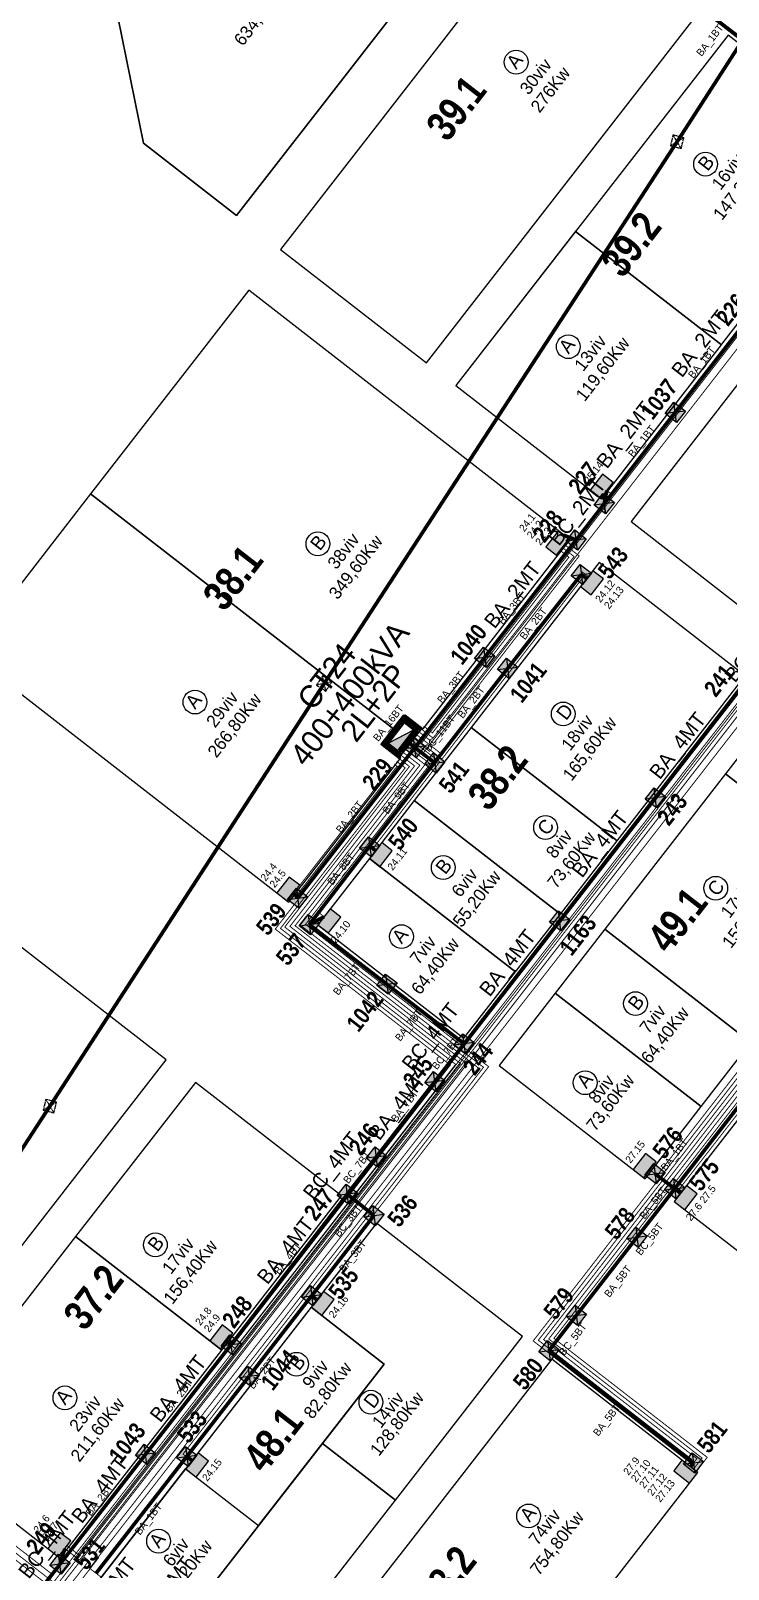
# Model space of a CAD drawing. Header units: metres. Extents: x 750363 to 753809, y 4417932 to 4421953.
# Drawn here: x 752476.3 to 752664.9, y 4419454.3 to 4419870.3 of the extents above; entities that cross this region are included whole.
import ezdxf
from ezdxf.enums import TextEntityAlignment as Align

# ---------------------------------------------------------------- set-up
doc = ezdxf.new("R2010")
doc.units = ezdxf.units.M
for name, pattern in [('RAYITAS', [0.375, 0.25, -0.125]), ('TRAZO_Y_PUNTO', [25.4, 12.7, -6.35, 0, -6.35]), ('TRAZOS2', [9.525, 6.35, -3.175]), ('VALS2', [1.25, 0.625, -0.125, 0.125, -0.125, 0.125, -0.125])]:
    doc.linetypes.add(name, pattern=pattern)
for name, color, linetype in [('----AMARILLO', 2, 'Continuous'), ('----CIANO', 150, 'Continuous'), ('--norte h4', 7, 'TRAZOS2'), ('0-LAMT_EXISTENTE', 20, 'VALS2'), ('0-MANZANAS', 10, 'Continuous'), ('0-REPARCELACION', 5, 'Continuous'), ('1-ANILLO-MT', 40, 'Continuous'), ('1-CONEXIÓN S.T.', 7, 'Continuous'), ('1-CT', 2, 'TRAZOS2'), ('1-CT-TXT', 3, 'TRAZOS2'), ('1-DESVIO-LINEA EXISTENTE', 210, 'Continuous'), ('1-LINEAS-MT', 7, 'Continuous'), ('2-ARQUETAS-CRUCE', 10, 'Continuous'), ('2-ARQUETAS-PASO', 170, 'Continuous'), ('2-ARQUETAS-TRAFO', 7, 'Continuous'), ('2-CARGAS-BT', 7, 'Continuous'), ('2-HORNACINAS', 7, 'Continuous'), ('2-HORNACINAS-TXT-SIMPLE', 2, 'Continuous'), ('2-LINEAS-BT', 10, 'Continuous'), ('2-TEXTO ZANJA-BT', 7, 'Continuous'), ('2-TEXTO ZANJA-MT', 7, 'Continuous'), ('2-TEXTO-ARQUETA-MT', 7, 'Continuous'), ('2-ZANJAS-BT', 170, 'Continuous'), ('2-ZANJAS-MT', 10, 'Continuous'), ('2-ZANJAS-MT-BT', 82, 'Continuous')]:
    doc.layers.add(name, color=color, linetype=linetype)
doc.styles.add('Century', font='GOTHIC.TTF')
doc.styles.add('Century_1_1000', font='GOTHIC.TTF', dxfattribs={"height": 2})
doc.styles.add('Century_1_2000', font='GOTHIC.TTF', dxfattribs={"height": 4})
doc.styles.add('Century_1_2500', font='GOTHIC.TTF', dxfattribs={"height": 6})
doc.styles.add('Urbanismo_1_1000', font='swisscb.ttf', dxfattribs={"height": 3})
doc.styles.add('Urbanismo_1_2500', font='swisscb.ttf', dxfattribs={"height": 8})

# ---------------------------------------------------------------- blocks, each defined once
blk = doc.blocks.new('ct')
at = {"linetype": 'Continuous'}
h = blk.add_hatch(dxfattribs=at)
h.set_pattern_fill('ANSI31', color=253, scale=0.1, angle=-142.1201, style=0)
h.set_pattern_definition([(45, (0, -5e-10), (-0.2245064, 0.2245064), [])])
h.paths.add_polyline_path([(-1183.13, 162.26), (-1193.03, 162.26), (-1193.03, 156.06), (-1183.13, 156.06)])
h.paths.add_polyline_path([(-1184.63, 160.76), (-1184.63, 157.56), (-1191.53, 157.56), (-1191.53, 160.76)], flags=16)
blk.add_hatch(color=80, dxfattribs=at).paths.add_polyline_path([(-1191.53, 160.76), (-1191.53, 157.56), (-1184.63, 157.56)])
at = {"color": 80, "linetype": 'Continuous'}
blk.add_line((-1184.63, 157.56), (-1191.53, 160.76), dxfattribs=at)
at = {"color": 5, "linetype": 'Continuous'}
blk.add_lwpolyline([(-1193.03, 156.06), (-1183.13, 156.06), (-1183.13, 162.26), (-1193.03, 162.26)], close=True, dxfattribs=at)
at = {"color": 6, "linetype": 'Continuous'}
blk.add_lwpolyline([(-1191.53, 157.56), (-1184.63, 157.56), (-1184.63, 160.76), (-1191.53, 160.76)], close=True, dxfattribs=at)
blk = doc.blocks.new('PM')
at = {"color": 192}
for p, q in [((1.5, 1.5), (-1.5, -1.5)), ((-1.5, 1.5), (1.5, -1.5))]:
    blk.add_line(p, q, dxfattribs=at)
blk.add_lwpolyline([(-1.5, -1.5), (1.5, -1.5), (1.5, 1.5), (-1.5, 1.5)], close=True, dxfattribs=at)
blk = doc.blocks.new('HORNACINA')
at = {"layer": '--norte h4'}
blk.add_hatch(color=141, dxfattribs=at).paths.add_polyline_path([(-3.63, 2.72), (-3.63, -2.72), (0, -2.72), (0, 2.72)])
at = {"layer": '--norte h4', "color": 5}
blk.add_lwpolyline([(-3.63, 2.72), (-3.63, -2.72), (0, -2.72), (0, 2.72)], close=True, dxfattribs=at)
blk = doc.blocks.new('Arqueta 001')
h = blk.add_hatch(color=255)
h.dxf.hatch_style = 1
h.paths.add_polyline_path([(-1.95, 1.95), (0, 0), (1.95, 1.95)])
h.paths.add_polyline_path([(0, 0), (-1.95, -1.95), (1.95, -1.95)])
h = blk.add_hatch(color=256)
h.dxf.hatch_style = 1
h.paths.add_polyline_path([(0, 0), (-1.95, 1.95), (-1.95, -1.95)])
h.paths.add_polyline_path([(1.95, -1.95), (1.95, 1.95), (0, 0)])
h = blk.add_hatch(color=256)
h.dxf.hatch_style = 1
h.paths.add_polyline_path([(1.95, 1.95), (-1.95, 1.95), (0, 0)])
h.paths.add_polyline_path([(0, 0), (-1.95, -1.95), (1.95, -1.95)])
for p, q in [((-1.95, 1.95), (1.95, 1.95)), ((-1.95, -1.95), (-1.95, 1.95)), ((-1.95, 1.95), (1.95, -1.95)), ((1.95, 1.95), (-1.95, -1.95)), ((1.95, 1.95), (1.95, -1.95)), ((1.95, -1.95), (-1.95, -1.95))]:
    blk.add_line(p, q)

msp = doc.modelspace()

# ---------------------------------------------------------------- linework, layer by layer
at = {"layer": '----AMARILLO', "const_width": 0.25, "elevation": 1.34}
msp.add_lwpolyline([(752229, 4420415.2), (752233.3, 4420411.86), (752223.54, 4420399.31), (752317.5, 4420326.25), (752315.63, 4420323.84), (752554.53, 4420138.08), (752559.33, 4420144.26), (752711.75, 4420025.74), (752709.71, 4420023.11), (752850.24, 4419913.84), (752786.39, 4419831.72), (752784.73, 4419833.01), (752493.39, 4419458.34), (752494.63, 4419457.38), (752402.21, 4419338.53), (752312.18, 4419408.54), (752318.14, 4419416.21)], dxfattribs=at)
at = {"layer": '----CIANO', "const_width": 0.25, "elevation": 1.34}
for points in [[(751863.85, 4419769.47), (751858.79, 4419762.96), (751873.11, 4419751.83), (751960.59, 4419864.32), (751958.67, 4419865.82), (752150.67, 4420112.73), (752148.93, 4420114.09), (752228.42, 4420216.32), (752226.41, 4420217.89), (752307.99, 4420322.82), (752555.56, 4420130.32), (752560.26, 4420136.37), (752702.81, 4420025.53), (752700.55, 4420022.62), (752843.37, 4419911.56), (752786.18, 4419838), (752784.97, 4419838.94), (752487.92, 4419456.93), (752489.23, 4419455.9), (752402.1, 4419343.85), (752316.15, 4419410.68), (752319.58, 4419415.09)], [(752318.83, 4419415.67), (752314.2, 4419409.71), (752402.3, 4419341.2), (752492.01, 4419456.57), (752490.61, 4419457.66), (752784.91, 4419836.15), (752786.39, 4419835), (752846.87, 4419912.78), (752704.19, 4420023.72), (752726.45, 4420052.34), (752722.76, 4420055.21), (752836.13, 4420201.01), (752845.71, 4420193.57), (752842.33, 4420189.22)]]:
    msp.add_lwpolyline(points, dxfattribs=at)
at = {"layer": '0-LAMT_EXISTENTE', "color": 31, "linetype": 'TRAZO_Y_PUNTO', "ltscale": 0.5, "const_width": 1, "elevation": 1.34}
msp.add_lwpolyline([(753045.11, 4420419.53), (752998.2, 4420375.82), (752921.51, 4420256.68), (752823.67, 4420106.48), (752736.8, 4419973.28), (752651.04, 4419840.28), (752555.64, 4419693.8), (752481.48, 4419579.51), (752395.87, 4419447.82), (752322.72, 4419335.53), (752235.88, 4419201.16), (752155.11, 4419077.06), (752066.85, 4418911.37), (751999.41, 4418785), (751920.18, 4418635.76), (751935.75, 4418556.49)], dxfattribs=at)
at = {"layer": '0-REPARCELACION'}
for points in [[(752600.68, 4419918.94), (752511.46, 4419988.23), (752483.86, 4419952.69), (752506.77, 4419839.93), (752531.96, 4419820.36), (752599.5, 4419907.32), (752594.6, 4419911.12)], [(752656.91, 4419875.26), (752617.42, 4419905.93), (752543.81, 4419811.16), (752583.3, 4419780.49)], [(752664.81, 4419869.13), (752623.54, 4419815.99), (752663.02, 4419785.32), (752663.17, 4419785.51), (752704.29, 4419838.46)], [(752623.54, 4419815.99), (752591.2, 4419774.36), (752630.68, 4419743.69), (752663.02, 4419785.32)], [(752535.22, 4419800.11), (752492.48, 4419745.07), (752574.46, 4419681.4), (752577.49, 4419685.31), (752582.39, 4419681.51), (752618.29, 4419727.73), (752622.1, 4419732.63), (752614.28, 4419738.7)], [(752682.35, 4419793.9), (752638.58, 4419737.55), (752678.07, 4419706.88), (752721.83, 4419763.23)], [(752492.48, 4419745.07), (752459.16, 4419702.17), (752546.03, 4419634.7), (752576.32, 4419673.69), (752571.42, 4419677.49), (752574.46, 4419681.4)], [(752629.99, 4419726.5), (752595.34, 4419681.87), (752634.82, 4419651.2), (752669.48, 4419695.82)], [(752678.96, 4419688.46), (752664.15, 4419669.4), (752703.64, 4419638.73), (752718.45, 4419657.79)], [(752595.34, 4419681.87), (752579.99, 4419662.11), (752619.47, 4419631.44), (752634.82, 4419651.2)], [(752664.15, 4419669.4), (752631.5, 4419627.36), (752670.99, 4419596.69), (752703.64, 4419638.73)], [(752579.99, 4419662.11), (752567.84, 4419646.47), (752607.33, 4419615.8), (752619.47, 4419631.44)], [(752567.84, 4419646.47), (752553.93, 4419628.57), (752593.42, 4419597.89), (752607.33, 4419615.8)], [(752631.5, 4419627.36), (752618.08, 4419610.08), (752657.57, 4419579.41), (752670.99, 4419596.69)], [(752472.47, 4419623.46), (752396.41, 4419525.53), (752436.85, 4419494.12), (752512.91, 4419592.05)], [(752618.08, 4419610.08), (752602.9, 4419590.53), (752642.38, 4419559.86), (752657.57, 4419579.41)], [(752520.81, 4419585.92), (752488.42, 4419544.22), (752527.91, 4419513.55), (752560.3, 4419555.25)], [(752689.77, 4419523.06), (752710.63, 4419549.92), (752671.15, 4419580.59), (752650.28, 4419553.73)], [(752569.77, 4419547.89), (752493.71, 4419449.96), (752513.45, 4419434.62), (752555.17, 4419488.32), (752574.91, 4419472.99), (752609.26, 4419517.22)], [(752569.77, 4419547.89), (752552.08, 4419525.11), (752571.82, 4419509.77), (752555.17, 4419488.32), (752574.91, 4419472.99), (752609.26, 4419517.22)], [(752488.42, 4419544.22), (752444.74, 4419487.99), (752484.23, 4419457.32), (752527.91, 4419513.55)], [(752552.08, 4419525.11), (752518.16, 4419481.44), (752537.91, 4419466.1), (752571.82, 4419509.77)], [(752617.16, 4419511.08), (752578.32, 4419461.08), (752573.47, 4419454.84), (752544.9, 4419418.05), (752541.1, 4419413.15), (752541.1, 4419413.15), (752556.93, 4419400.85), (752560.73, 4419405.75), (752568.55, 4419399.68), (752564.75, 4419394.78), (752580.58, 4419382.48), (752656.65, 4419480.41)], [(752555.17, 4419488.32), (752513.45, 4419434.62), (752533.2, 4419419.29), (752574.91, 4419472.99)], [(752493.71, 4419449.96), (752518.16, 4419481.44), (752537.91, 4419466.1), (752513.45, 4419434.62)]]:
    msp.add_lwpolyline(points, close=True, dxfattribs=at)
for points in [[(752531.96, 4419820.36), (752506.77, 4419839.93), (752497.37, 4419886.12), (752549.07, 4419894.39), (752580.38, 4419934.71), (752600.68, 4419918.94), (752594.6, 4419911.12), (752599.5, 4419907.32), (752531.96, 4419820.36)], [(752622.64, 4419575.2), (752642.38, 4419559.86)]]:
    msp.add_lwpolyline(points, dxfattribs=at)
at = {"layer": '0-REPARCELACION', "lineweight": 0}
for points in [[(752623.68, 4419816.18), (752591.2, 4419774.36)], [(752630.68, 4419743.69), (752663.17, 4419785.51)], [(752591.2, 4419774.36), (752630.68, 4419743.69)]]:
    msp.add_lwpolyline(points, dxfattribs=at)
at = {"layer": '0-REPARCELACION', "color": 6}
for centre in [(752607.52, 4419861.8), (752658.74, 4419834.23), (752621.63, 4419784.86), (752553.93, 4419731.56), (752520.7, 4419688.77), (752620.26, 4419685.54), (752615.48, 4419654.85), (752587.82, 4419644.03), (752661.47, 4419638.42), (752576.52, 4419625.33), (752639.81, 4419607.22), (752626.17, 4419585.84), (752509.98, 4419542), (752548.14, 4419509.71), (752485.54, 4419500.62), (752568.26, 4419499.44), (752610.89, 4419468.68), (752510.86, 4419461.87)]:
    msp.add_circle(centre, 3.22, dxfattribs=at)
at = {"layer": '1-ANILLO-MT'}
msp.add_lwpolyline([(752391.27, 4419511.36, 0.25, 0.25, 0), (752396.21, 4419517.72, 0.25, 0.25, 0), (752482.45, 4419450.74, 0.25, 0.25, 0), (752842.74, 4419914.09, 0.25, 0.25, 0), (752704.5, 4420021.46, 0.25, 0.25, 0), (752316.32, 4420322.96, 0.25, 0.25, 0), (752150.7, 4420109.85, 0.25, 0.25, 0), (752140.42, 4420117.85, 0.25, 0.25, 0), (752143.84, 4420122.24, 0, 0, 0)], format="xyseb", dxfattribs=at)
at = {"layer": '1-ANILLO-MT', "const_width": 0.25}
msp.add_lwpolyline([(752392.45, 4419510.44), (752396.48, 4419515.62), (752482.44, 4419448.85), (752790.56, 4419845.09), (752796.68, 4419840.34)], dxfattribs=at)
at = {"layer": '1-CONEXIÓN S.T.', "color": 212, "const_width": 0.25}
msp.add_lwpolyline([(752390.08, 4419512.28), (752395.95, 4419519.83), (752482.32, 4419452.74), (752838.95, 4419911.34), (752310.12, 4420322.08), (751868.74, 4419754.44), (751859.69, 4419761.48), (751854.9, 4419765.19), (751775.18, 4419827.18), (751693.33, 4419721.92), (751686.41, 4419727.3), (751684.44, 4419724.77), (751672.99, 4419726.42), (751660.1, 4419724.9), (751656.41, 4419726.97), (751648.96, 4419713.91), (751618.1, 4419731.52), (751600.29, 4419740.92), (751577.68, 4419751.79), (751552.07, 4419762.75)], dxfattribs=at)
at = {"layer": '1-DESVIO-LINEA EXISTENTE'}
msp.add_lwpolyline([(752396.01, 4419507.68, 0.25, 0.25, 0), (752397.23, 4419509.26, 0.25, 0.25, 0), (752480.47, 4419444.61, 0.25, 0.25, 0), (752487.58, 4419453.76, 0.25, 0.25, 0), (752487.58, 4419453.76, 0.25, 0.25, 0), (752564.8, 4419553.01, 0.25, 0.25, 0), (752787.63, 4419839.58, 0.25, 0.25, 0), (752787.55, 4419839.64, 0.25, 0.25, 0), (752843.5, 4419911.6, 0.25, 0.25, 0), (752702.22, 4420021.33, 0.25, 0.25, 0), (752727.8, 4420054.23, 0.25, 0.25, 0), (752722.37, 4420058.45, 0.25, 0.25, 0), (752836.74, 4420205.7, 0.25, 0.25, 0), (752849.38, 4420195.87, 0.25, 0.25, 0), (752843.5, 4420188.31, 0, 0, 0)], format="xyseb", dxfattribs=at)
at = {"layer": '1-LINEAS-MT', "color": 140, "const_width": 0.25}
for points in [[(752601.35, 4419910.1), (752606.55, 4419906.07), (752613.52, 4419915.04), (752708.82, 4419841.02), (752581.97, 4419677.7), (752580.09, 4419679.16)], [(752876.22, 4419709.28), (752877, 4419710.29), (752760.69, 4419800.73), (752710.4, 4419839.79), (752582.32, 4419674.89), (752578.86, 4419677.58)]]:
    msp.add_lwpolyline(points, dxfattribs=at)
at = {"layer": '2-LINEAS-BT', "const_width": 0.25}
for points in [[(752701.96, 4419839.89), (752702.72, 4419840.86), (752615.51, 4419908.6), (752608.42, 4419899.47), (752598.87, 4419906.88)], [(752688.76, 4419701.08), (752684.03, 4419704.75), (752768.05, 4419812.93), (752764.1, 4419815.99), (752753.06, 4419801.78), (752706.23, 4419838.16), (752633.64, 4419744.75), (752632.06, 4419745.98)], [(752581.31, 4419680.67), (752585.24, 4419677.62), (752624.58, 4419728.27), (752620.63, 4419731.34)], [(752620.02, 4419730.55), (752623.18, 4419728.1), (752585.06, 4419679.02), (752581.92, 4419681.46)], [(752582.54, 4419682.25), (752584.89, 4419680.43), (752621.78, 4419727.92), (752619.41, 4419729.76)], [(752626.42, 4419721.9), (752625.63, 4419722.52), (752587.46, 4419673.36), (752580.08, 4419679.09)], [(752580.7, 4419679.88), (752587.29, 4419674.76), (752625.46, 4419723.92), (752627.04, 4419722.69)], [(752553.75, 4419527.26), (752552.17, 4419528.48), (752600.09, 4419590.18), (752550.58, 4419628.64), (752584.28, 4419672.03), (752578.24, 4419676.72)], [(752555.6, 4419630.71), (752554.02, 4419631.94), (752585.44, 4419672.4), (752578.86, 4419677.51)], [(752569.53, 4419648.47), (752568.74, 4419649.09), (752586.85, 4419672.57), (752579.47, 4419678.3)], [(752485.53, 4419459.84), (752489.48, 4419456.77), (752593.92, 4419591.18), (752546.37, 4419628.11), (752580.07, 4419671.5), (752576.4, 4419674.35)], [(752575.79, 4419673.56), (752578.67, 4419671.33), (752544.97, 4419627.93), (752592.52, 4419591), (752489.3, 4419458.17), (752486.14, 4419460.63)], [(752577.02, 4419675.14), (752581.48, 4419671.68), (752547.77, 4419628.28), (752597.29, 4419589.83), (752492.22, 4419454.56), (752495.38, 4419452.1)], [(752577.63, 4419675.93), (752582.88, 4419671.86), (752549.17, 4419628.46), (752598.69, 4419590), (752517.46, 4419485.43), (752519.83, 4419483.59)], [(752529.13, 4419515.85), (752531.5, 4419514.01), (752591.14, 4419590.8), (752543.8, 4419627.57), (752577.51, 4419670.96), (752575.18, 4419672.78)], [(752529.74, 4419516.64), (752531.32, 4419515.42), (752589.74, 4419590.63), (752542.4, 4419627.39), (752576.11, 4419670.79), (752574.56, 4419671.99)], [(752547.22, 4419636.89), (752548.01, 4419636.28), (752575.32, 4419671.4), (752574.56, 4419671.99)], [(752547.84, 4419637.68), (752547.84, 4419637.68), (752573.91, 4419671.22)], [(752652.96, 4419483.04), (752653.57, 4419483.83), (752612.13, 4419516.02), (752690.86, 4419617.38)], [(752653.75, 4419482.43), (752654.97, 4419484.01), (752613.53, 4419516.2), (752691.65, 4419616.76)], [(752654.54, 4419481.82), (752656.38, 4419484.19), (752614.94, 4419516.37), (752692.43, 4419616.15)], [(752655.33, 4419481.2), (752657.78, 4419484.36), (752616.34, 4419516.55), (752693.22, 4419615.54)], [(752656.12, 4419480.59), (752659.18, 4419484.54), (752617.74, 4419516.73), (752694.01, 4419614.92)], [(752643.7, 4419562.28), (752645.63, 4419560.78), (752690.07, 4419617.99)], [(752651.77, 4419555.65), (752650.2, 4419556.88), (752694.8, 4419614.31)], [(752652.39, 4419556.44), (752651.6, 4419557.05), (752695.59, 4419613.7)]]:
    msp.add_lwpolyline(points, dxfattribs=at)
at = {"layer": '2-ZANJAS-BT', "const_width": 1}
for points in [[(752631.32, 4419742.4), (752632.06, 4419745.98)], [(752599.03, 4419700.88), (752623.74, 4419732.59)], [(752623.74, 4419732.59), (752620.33, 4419733.9)], [(752599.04, 4419700.82), (752580.14, 4419676.46)], [(752585.58, 4419672.58), (752605.23, 4419697.87)], [(752580.14, 4419676.46), (752578.83, 4419677.54)], [(752650.39, 4419557.19), (752678.82, 4419593.89)], [(752650.39, 4419557.19), (752645.07, 4419561.22)], [(752650.39, 4419557.2), (752652.01, 4419555.95)], [(752623.79, 4419522.93), (752640.19, 4419544.05)], [(752535.39, 4419506.57), (752552.23, 4419528.24)], [(752655.37, 4419483), (752616.38, 4419513.4)], [(752655.47, 4419483.04), (752654.64, 4419481.97)], [(752484.18, 4419455.65), (752485.49, 4419459.79)]]:
    msp.add_lwpolyline(points, dxfattribs=at)
at = {"layer": '2-ZANJAS-BT', "const_width": 1, "elevation": 0}
for points in [[(752605.23, 4419697.87), (752625.14, 4419723.27)], [(752625.14, 4419723.27), (752626.61, 4419722.13)], [(752580.14, 4419676.46), (752548.46, 4419635.75)], [(752567.92, 4419649.83), (752585.58, 4419672.58)], [(752551.61, 4419628.6), (752567.92, 4419649.83)], [(752567.92, 4419649.83), (752569.53, 4419648.58)], [(752548.46, 4419635.75), (752547.4, 4419637.09)], [(752551.61, 4419628.6), (752555.6, 4419630.71)], [(752551.61, 4419628.6), (752551.53, 4419628.6)], [(752572.54, 4419612.48), (752551.61, 4419628.6)], [(752593.47, 4419596.36), (752572.54, 4419612.48)], [(752552.24, 4419528.23), (752569.09, 4419549.92)], [(752552.24, 4419528.23), (752553.65, 4419527.13)], [(752530.47, 4419515.02), (752529.22, 4419515.97)], [(752518.48, 4419484.77), (752535.36, 4419506.5)], [(752493.94, 4419453.17), (752518.48, 4419484.77)], [(752518.48, 4419484.77), (752519.92, 4419483.65)]]:
    msp.add_lwpolyline(points, dxfattribs=at)
at = {"layer": '2-ZANJAS-BT', "linetype": 'RAYITAS', "ltscale": 4, "const_width": 1}
for points in [[(752585.54, 4419672.29), (752580.13, 4419676.46)], [(752640.19, 4419544.05), (752650.41, 4419557.19)], [(752616.38, 4419513.4), (752623.79, 4419522.93)]]:
    msp.add_lwpolyline(points, dxfattribs=at)
at = {"layer": '2-ZANJAS-BT', "linetype": 'RAYITAS', "ltscale": 4, "const_width": 1, "elevation": 0}
msp.add_lwpolyline([(752569.09, 4419549.92), (752561.88, 4419555.69)], dxfattribs=at)
at = {"layer": '2-ZANJAS-MT', "linetype": 'RAYITAS', "ltscale": 4, "const_width": 1}
for points in [[(752631.34, 4419742.38), (752623.74, 4419732.59)], [(752477.46, 4419447), (752484.19, 4419455.6)]]:
    msp.add_lwpolyline(points, dxfattribs=at)
at = {"layer": '2-ZANJAS-MT', "const_width": 1}
for points in [[(752599.03, 4419700.88), (752624.01, 4419732.94)], [(752599.04, 4419700.8), (752580.14, 4419676.46)], [(752645.14, 4419662.88), (752671.12, 4419696.34)], [(752619.29, 4419629.6), (752645.14, 4419662.88)], [(752593.45, 4419596.33), (752619.29, 4419629.6)]]:
    msp.add_lwpolyline(points, dxfattribs=at)
at = {"layer": '2-ZANJAS-MT-BT', "const_width": 1}
for points in [[(752681.25, 4419858.29), (752656.07, 4419877.52)], [(752631.32, 4419742.4), (752650.54, 4419767.12)], [(752561.89, 4419555.69), (752530.47, 4419515.02)]]:
    msp.add_lwpolyline(points, dxfattribs=at)
at = {"layer": '2-ZANJAS-MT-BT', "const_width": 1, "elevation": 0}
for points in [[(752650.54, 4419767.12), (752669.76, 4419791.84)], [(752569.71, 4419565.76), (752585.53, 4419586.14)], [(752507.33, 4419485.34), (752530.47, 4419515.02)], [(752484.18, 4419455.65), (752507.33, 4419485.34)]]:
    msp.add_lwpolyline(points, dxfattribs=at)
at = {"layer": '2-ZANJAS-MT-BT', "linetype": 'RAYITAS', "ltscale": 4, "const_width": 1, "elevation": 0}
for points in [[(752585.53, 4419586.14), (752593.47, 4419596.36)], [(752561.84, 4419555.72), (752569.71, 4419565.76)]]:
    msp.add_lwpolyline(points, dxfattribs=at)

# ---------------------------------------------------------------- block references
at = {"layer": '0-LAMT_EXISTENTE'}
for p, rotation in [((752651.04, 4419840.28, 1.34), 255.9200329694507), ((752555.64, 4419693.8, 1.34), 237.0776797661207), ((752481.48, 4419579.51, 1.34), 255.9200329694507)]:
    msp.add_blockref('PM', p, dxfattribs=dict(at, rotation=rotation))
at = {"layer": '1-CT', "rotation": 52.13185966903457}
msp.add_blockref('ct', (753431.36, 4420519.62, 1.34), dxfattribs=at)
msp.add_blockref('ct', (753431.36, 4420519.62, 1.34), dxfattribs=at)
at = {"layer": '2-ARQUETAS-CRUCE'}
for p, rotation in [((752631.34, 4419742.38), 322.163295577753), ((752585.54, 4419672.29), 52.16329557647375), ((752548.46, 4419635.75), 52.16329557647375), ((752551.61, 4419628.6), 52.16329557647375), ((752593.45, 4419596.33), 232.1318596168665), ((752645.07, 4419561.22), 52.16329557759255), ((752561.88, 4419555.69), 232.1318596168665), ((752650.39, 4419557.19), 52.16329557759255), ((752569.09, 4419549.92), 52.16329557647375), ((752616.38, 4419513.4), 52.16329557759255)]:
    msp.add_blockref('Arqueta 001', p, dxfattribs=dict(at, rotation=rotation))
at = {"layer": '2-ARQUETAS-PASO'}
for p, rotation in [((752650.54, 4419767.12), 232.1318596168665), ((752631.34, 4419742.38), 232.1318596168665), ((752623.74, 4419732.59), 232.1318596168665), ((752625.14, 4419723.27), 52.16329557647375), ((752599.03, 4419700.88), 52.16329557647375), ((752605.23, 4419697.87), 52.16329557647375), ((752645.14, 4419662.88), 232.1318596168665), ((752567.94, 4419649.63), 52.16329557647375), ((752619.29, 4419629.6), 232.1318596168665), ((752572.58, 4419612.48), 52.16329557647375), ((752585.53, 4419586.14), 232.1318596168665), ((752569.71, 4419565.76), 232.1318596168665), ((752640.19, 4419544.05), 52.16329557759255), ((752552.24, 4419528.23), 52.16329557647375), ((752623.79, 4419522.93), 52.16329557759255), ((752530.5, 4419514.96), 232.1318596168665), ((752535.36, 4419506.5), 52.16329557647375), ((752507.33, 4419485.34), 232.1318596168665), ((752518.48, 4419484.77), 52.16329557647375), ((752655.47, 4419483.04), 52.16329557759255), ((752484.18, 4419455.65), 232.1318596168665)]:
    msp.add_blockref('Arqueta 001', p, dxfattribs=dict(at, rotation=rotation))
at = {"layer": '2-ARQUETAS-TRAFO', "rotation": 232.1318596168665}
msp.add_blockref('Arqueta 001', (752580.14, 4419676.46), dxfattribs=at)
at = {"layer": '2-HORNACINAS'}
for p, rotation in [((752629.19, 4419748.21), 142.1262165960849), ((752617.22, 4419732.87), 142.1262165960849), ((752626.6, 4419722.14), 142.1262165960849), ((752569.51, 4419648.62), 142.1262165960849), ((752544.53, 4419639.31), 142.1262165960849), ((752555.6, 4419630.71), 142.1262165960849), ((752640.84, 4419564.51), 142.1262165960849), ((752651.95, 4419555.88), 142.1262165960849), ((752553.75, 4419527.26), 142.1262165960849), ((752526.36, 4419518.2), 142.1262165960849), ((752519.86, 4419483.57), 142.1262165960849), ((752652.27, 4419479.22), 232.138576253794), ((752482.62, 4419462.02), 142.1262165960849)]:
    msp.add_blockref('HORNACINA', p, dxfattribs=dict(at, rotation=rotation))

# ---------------------------------------------------------------- texts
at = {"layer": '0-MANZANAS', "char_height": 8, "attachment_point": 1, "rotation": 52.1633, "style": 'Urbanismo_1_2500'}
for s, insert in [('\\pxqc;39.1', (752579.49, 4419840.8, 1.34)), ('\\pxqc;39.2', (752626.85, 4419803.97, 1.34)), ('\\pxqc;38.1', (752519.14, 4419713.8, 1.34)), ('\\pxqc;38.2', (752590.71, 4419659.78, 1.34)), ('\\pxqc;49.1', (752639.3, 4419621.26, 1.34)), ('\\pxqc;37.2', (752481.44, 4419519.27, 1.34)), ('\\pxqc;48.1', (752530.02, 4419480.75, 1.34)), ('\\pxqc;48.2', (752576.84, 4419443.22, 1.34))]:
    msp.add_mtext_dynamic_manual_height_columns(s, width=28.0708, gutter_width=40, heights=[0], dxfattribs=dict(at, insert=insert))
at = {"layer": '0-REPARCELACION', "color": 3, "char_height": 3.75, "width": 7.0666, "attachment_point": 1, "rotation": 52.1633, "style": 'Century'}
for s, insert in [('A', (752604.6, 4419861.95)), ('B', (752656.35, 4419834.4)), ('A', (752618.72, 4419785)), ('B', (752551.53, 4419731.73)), ('A', (752517.78, 4419688.92)), ('D', (752618.07, 4419685.88)), ('C', (752612.92, 4419654.72)), ('B', (752585.42, 4419644.21)), ('C', (752658.91, 4419638.29)), ('A', (752573.61, 4419625.47)), ('B', (752637.42, 4419607.39)), ('A', (752623.54, 4419586.35)), ('B', (752507.59, 4419542.18)), ('B', (752545.87, 4419510.03)), ('A', (752482.62, 4419500.77)), ('D', (752565.99, 4419499.77)), ('A', (752608.2, 4419469.11)), ('A', (752507.97, 4419462.05))]:
    msp.add_mtext(s, dxfattribs=dict(at, insert=insert))
at = {"layer": '1-CT-TXT', "color": 5, "style": 'Century_1_2500'}
for s, p in [('400+400kVA', (752564.86, 4419689.2, 1.34)), ('CT24', (752558.66, 4419693.87, 1.34)), ('2L+2P', (752571.46, 4419686.78, 1.34))]:
    msp.add_text(s, height=6, rotation=52.1319, dxfattribs=at).set_placement(p, align=Align.CENTER)
at = {"layer": '2-CARGAS-BT', "color": 5, "char_height": 3.4, "attachment_point": 1, "rotation": 52.1633, "style": 'Century'}
for s, insert, width in [('  634,08Kw', (752529.39, 4419866.02, -1.34), 23.9722), ('30viv', (752608.22, 4419854.8), 7.0666), ('276Kw', (752611.16, 4419849.95), 7.0666), ('16viv', (752660.1, 4419829.02), 7.0666), ('147,20Kw', (752660.48, 4419820.87), 7.0666), ('13viv', (752622.97, 4419780.03), 7.0666), ('119,60Kw', (752623.35, 4419771.89), 7.0666), ('38viv', (752556.22, 4419726.48), 7.0666), ('349,60Kw', (752556.59, 4419718.34), 7.0666), ('29viv', (752523.45, 4419683.67), 7.0666), ('266,80Kw', (752523.82, 4419675.53), 7.0666), ('18viv', (752619.44, 4419677.4), 7.0666), ('165,60Kw', (752619.81, 4419669.25), 7.0666), ('8viv', (752615.3, 4419648.29), 7.0666), ('73,60Kw', (752615.67, 4419640.15), 7.0666), ('6viv', (752589.73, 4419637.8), 7.0666), ('55,20Kw', (752590.1, 4419629.66), 7.0666), ('17viv', (752662.54, 4419632.15), 7.0666), ('156,40Kw', (752662.92, 4419624.01), 7.0666), ('7viv', (752578.48, 4419619.6), 7.0666), ('64,40Kw', (752578.85, 4419611.45), 7.0666), ('7viv', (752640.6, 4419600.91), 7.0666), ('64,40Kw', (752640.97, 4419592.77), 7.0666), ('73,60Kw', (752626.2, 4419574.53), 7.0666), ('8viv', (752626.7, 4419582), 7.0666), ('17viv', (752511.54, 4419535.89), 7.0666), ('156,40Kw', (752511.91, 4419527.74), 7.0666), ('9viv', (752549.4, 4419504.89), 7.0666), ('82,80Kw', (752549.77, 4419496.75), 7.0666), ('128,80Kw', (752567.72, 4419486.7), 7.0666), ('14viv', (752568.27, 4419494.25), 7.0666), ('23viv', (752486.41, 4419493.28), 7.0666), ('211,60Kw', (752486.78, 4419485.13), 7.0666), ('74viv', (752610.62, 4419462.56), 7.0666), ('754,80Kw', (752610.99, 4419454.42), 7.0666), ('6viv', (752511.72, 4419456.79), 7.0666), ('55,20Kw', (752512.09, 4419448.64), 7.0666)]:
    msp.add_mtext(s, dxfattribs=dict(at, insert=insert, width=width))
at = {"layer": '2-HORNACINAS-TXT-SIMPLE', "char_height": 2, "attachment_point": 1, "rotation": 52.1633, "style": 'Century_1_1000'}
for s, insert in [('\\pxql;25.14', (752625.62, 4419748.84)), ('\\pxql;24.1', (752608.14, 4419735.89, 1.34)), ('\\pxql;24.2', (752610.21, 4419734.01, 1.34)), ('\\pxql;24.3', (752612.51, 4419732.18, 1.34)), ('\\pxql;24.12', (752628.72, 4419716.72)), ('\\pxql;24.13', (752631.09, 4419714.99)), ('\\pxql;24.11', (752572.54, 4419644.31)), ('\\pxql;24.4', (752538.23, 4419641.39)), ('\\pxql;24.5', (752540.67, 4419639.61)), ('\\pxql;24.10', (752557.23, 4419624.6)), ('\\pxql;27.15', (752636.86, 4419565.12, -2.68)), ('\\pxql;27.5', (752656.92, 4419554.29, -1.34)), ('\\pxql;27.6', (752653.21, 4419549.51, -1.34)), ('\\pxql;24.16', (752556.68, 4419523.25)), ('\\pxql; 24.8', (752520.13, 4419520.67, -1.34)), ('\\pxql; 24.9', (752522.48, 4419518.84, -1.34)), ('\\pxql;24.15', (752522.44, 4419479.12)), ('\\pxql;27.9', (752636.31, 4419480.76, -1.34)), ('\\pxql;27.10', (752638.37, 4419478.9, -1.34)), ('\\pxql;27.11', (752640.59, 4419477.2, -1.34)), ('\\pxql;27.12', (752642.76, 4419475.18, -1.34)), ('\\pxql;27.13', (752644.92, 4419473.46, -1.34)), ('\\pxql;24.6', (752476.83, 4419465.11)), ('\\pxql; 24.7', (752478.7, 4419462.55))]:
    msp.add_mtext_dynamic_manual_height_columns(s, width=24.5045, gutter_width=30, heights=[0], dxfattribs=dict(at, insert=insert))
at = {"layer": '2-TEXTO ZANJA-BT', "char_height": 2, "attachment_point": 1, "rotation": 52.1633, "style": 'Century_1_1000'}
for s, width, insert in [('\\pxt2;BA_1BT', 10.6762, (752656.05, 4419864.41)), ('BA_1BT', 9.8288, (752653.83, 4419777.32)), ('BA_1BT', 9.8288, (752637.62, 4419755.98)), ('BA_3BT', 22.0527, (752602.4, 4419710.75, -4.03)), ('BA_2BT', 22.0527, (752608.3, 4419706.66, -4.03)), ('BA_3BT', 22.0527, (752586.02, 4419689.46, -4.03)), ('BA_2BT', 22.0527, (752591.52, 4419685.39, -4.03)), ('BA_16BT', 22.0527, (752568.66, 4419679.17, -2.68)), ('BC_11BT', 22.0527, (752582.45, 4419676.32, -4.03)), ('BA_9BT', 22.0527, (752571.24, 4419659.51, -4.03)), ('BA_2BT', 22.0527, (752558.62, 4419654.39, -4.03)), ('BA_8BT', 22.0527, (752556.31, 4419640.29, -4.03)), ('BA_7BT', 22.0527, (752557.84, 4419610.54, -4.03)), ('BA_7BT', 22.0527, (752574.62, 4419598.1, -4.03)), ('BC_7BT', 22.0527, (752584.51, 4419590.4, -4.03)), ('BA_7BT', 22.0527, (752573.51, 4419576.23, -4.03)), ('BA_1BT', 12.9122, (752646.42, 4419563.07, -1.34)), ('BC_7BT', 22.0527, (752560.59, 4419559.6, -2.68)), ('BA_5BT', 12.9122, (752640.68, 4419549.99)), ('BC_3BT', 22.0527, (752558.1, 4419545.15, -2.68)), ('BC_5BT', 12.9122, (752639.66, 4419540.19)), ('BA_4BT', 22.0527, (752541.87, 4419535.02, 1.34)), ('BA_3BT', 22.0527, (752559.46, 4419535.66)), ('BA_5BT', 12.9122, (752631.16, 4419528.83)), ('BC_5BT', 12.9122, (752618.95, 4419513.12)), ('BA_2BT', 22.0527, (752534.91, 4419504.04)), ('BA_2BT', 22.0527, (752512.44, 4419497.84, 1.34)), ('BA_5BT', 12.9122, (752628.14, 4419491.31, 1.34)), ('BA_2BT', 22.0527, (752490.97, 4419469.73, 1.34)), ('BA_1BT', 22.0527, (752504.25, 4419464.57))]:
    msp.add_mtext_dynamic_manual_height_columns(s, width=width, gutter_width=10, heights=[0], dxfattribs=dict(at, insert=insert))
at = {"layer": '2-TEXTO ZANJA-MT', "char_height": 4, "attachment_point": 1, "rotation": 52.1633, "style": 'Century_1_2000'}
for s, insert in [('BA_2MT', (752649.19, 4419778.71, -8.05)), ('BA_2MT', (752628.93, 4419754.07, -8.05)), ('BC_2MT', (752615.94, 4419733.19, -8.05)), ('BA_2MT', (752598.56, 4419710.8, -8.05)), ('BC_4MT', (752663.55, 4419696.21, -8.05)), ('BA_4MT', (752643.21, 4419670.03, -8.05)), ('BA_4MT', (752622.2, 4419643.43, -9.4)), ('BA_4MT', (752597.22, 4419611.28, -8.05)), ('BC_4MT', (752576.29, 4419591.22, -8.05)), ('BA_4MT', (752567.4, 4419572.42, -8.05)), ('BC_4MT', (752549.59, 4419556.32, -8.05)), ('BA_4MT', (752537.15, 4419533.47, -8.05)), ('BA_4MT', (752508.17, 4419496.16, -8.05)), ('BA_4MT', (752486.94, 4419468.83, -8.05)), ('BC_4MT', (752472.62, 4419453.87, -8.05)), ('BC_1MT', (752488.87, 4419441.25, -8.05)), ('BA_1MT', (752504.74, 4419441.72, -8.05))]:
    msp.add_mtext_dynamic_manual_height_columns(s, width=8.2281, gutter_width=10, heights=[0], dxfattribs=dict(at, insert=insert))
at = {"layer": '2-TEXTO-ARQUETA-MT', "char_height": 4.5, "attachment_point": 5, "rotation": 52.1633, "style": 'Urbanismo_1_1000'}
for s, insert, width in [('226', (752665.71, 4419794.9, 1.34), 5.7019), ('1037', (752646.19, 4419770.68), 5.698), ('227', (752625.69, 4419749.39, 1.34), 5.7019), ('228', (752616.08, 4419736.33, 1.34), 5.698), ('543', (752633.73, 4419726.41, 1.34), 5.7334), ('1040', (752594.68, 4419704.39, 6.71), 5.7255), ('1041', (752610.81, 4419694.1, 1.34), 5.2533), ('241', (752662.39, 4419694.61, 1.34), 5.2415), ('229', (752569.99, 4419669.25, 2.68), 5.6901), ('541', (752590.71, 4419668.47, 1.34), 5.2533), ('243', (752649.72, 4419659.78, 1.34), 5.7216), ('540', (752576.99, 4419653.15, 1.34), 5.7137), ('539', (752541.33, 4419630.06, 1.34), 2.5971), ('1163', (752624.26, 4419625.71, 1.34), 5.7216), ('537', (752546.69, 4419621.9, 1.34), 5.7137), ('1042', (752566.65, 4419605.13, 1.34), 5.7137), ('244', (752597.2, 4419592.29, 1.34), 5.7255), ('245', (752580.97, 4419588.75, 1.34), 5.698), ('246', (752566.37, 4419570.65, 1.34), 5.7019), ('576', (752648.49, 4419569.61, 1.34), 5.7137), ('575', (752658.36, 4419560.93, 1.34), 5.7098), ('247', (752554.23, 4419552.97), 5.7019), ('536', (752576.82, 4419551.2, 1.34), 5.7137), ('578', (752635.59, 4419547.8, 1.34), 5.7098), ('535', (752560.85, 4419531.57, 1.34), 5.7098), ('248', (752532.14, 4419523.87, 1.34), 5.698), ('579', (752619.03, 4419526.18, 1.34), 5.7019), ('1044', (752543.49, 4419508.17, 1.34), 5.7334), ('580', (752610.78, 4419507.1, 1.34), 5.7137), ('1043', (752502.38, 4419488.43), 5.7019), ('533', (752519.89, 4419492.79, 1.34), 5.7334), ('581', (752660.51, 4419490.08, 1.34), 5.2533), ('249', (752479.12, 4419462.68, 1.34), 5.6901), ('531', (752492.28, 4419458.53, 1.34), 5.2533)]:
    msp.add_mtext(s, dxfattribs=dict(at, insert=insert, width=width))

doc.saveas('drawing.dxf')
